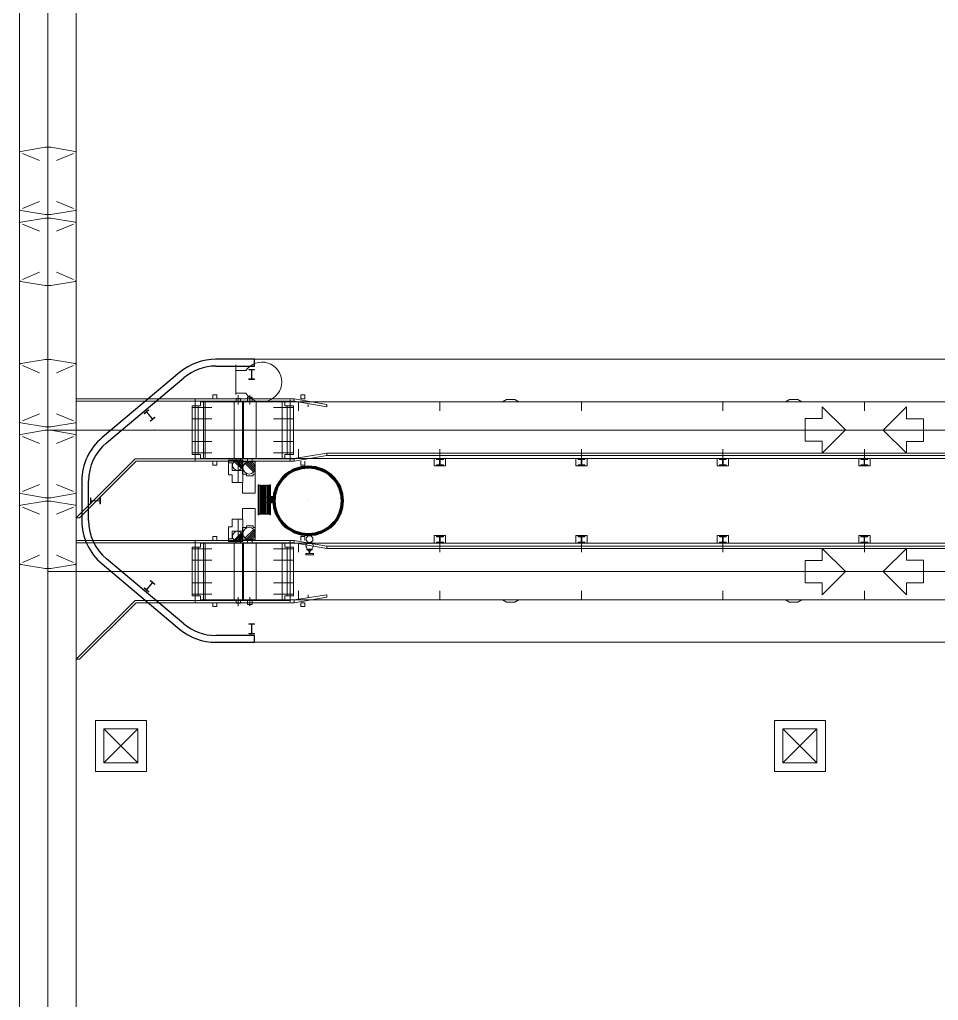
# Model space of a CAD drawing. Header units: metres. Extents: x 1807 to 3745, y 842 to 1968.
# Drawn here: x 3444.9 to 3461.14, y 1371.17 to 1388.5 of the extents above; entities that cross this region are included whole.
import ezdxf

# ---------------------------------------------------------------- set-up
doc = ezdxf.new("R2010")
doc.units = ezdxf.units.M
doc.header["$MEASUREMENT"] = 0
doc.linetypes.add('DGN1', pattern=[7.299439, 0, -7.299439])
doc.layers.add('Level 1', color=7, linetype='Continuous', lineweight=0)

msp = doc.modelspace()

# ---------------------------------------------------------------- linework, layer by layer
at = {"layer": 'Level 1', "color": 7, "linetype": 'Continuous', "lineweight": 0}
for p, q in [((3444.9, 1265.482), (3444.9, 1396.541)), ((3445.9, 1265.482), (3445.9, 1396.541)), ((3445.35, 1386.245), (3444.921, 1386.173)), ((3445.35, 1386.245), (3445.45, 1386.245)), ((3445.45, 1386.245), (3445.879, 1386.173)), ((3444.9, 1386.149), (3444.9, 1385.151)), ((3444.9, 1386.149), (3444.9, 1385.151)), ((3444.95, 1386.138), (3445.25, 1386.011)), ((3445.85, 1386.138), (3445.55, 1386.011)), ((3445.9, 1386.149), (3445.9, 1385.151)), ((3445.401, 1385.651), (3445.399, 1385.649)), ((3445.399, 1385.651), (3445.401, 1385.649)), ((3445.35, 1385.055), (3444.921, 1385.127)), ((3444.95, 1385.162), (3445.25, 1385.289)), ((3445.45, 1385.055), (3445.879, 1385.127)), ((3445.85, 1385.162), (3445.55, 1385.289)), ((3445.35, 1384.995), (3444.921, 1384.923)), ((3445.35, 1385.055), (3445.45, 1385.055)), ((3445.35, 1384.995), (3445.45, 1384.995)), ((3445.401, 1385.026), (3445.399, 1385.024)), ((3445.399, 1385.026), (3445.401, 1385.024)), ((3445.45, 1384.995), (3445.879, 1384.923)), ((3444.9, 1384.899), (3444.9, 1383.901)), ((3444.9, 1384.899), (3444.9, 1383.901)), ((3444.95, 1384.888), (3445.25, 1384.761)), ((3445.85, 1384.888), (3445.55, 1384.761)), ((3445.9, 1384.899), (3445.9, 1383.901)), ((3445.401, 1384.401), (3445.399, 1384.399)), ((3445.399, 1384.401), (3445.401, 1384.399)), ((3444.95, 1383.912), (3445.25, 1384.039)), ((3445.85, 1383.912), (3445.55, 1384.039)), ((3445.35, 1383.805), (3444.921, 1383.877)), ((3445.35, 1383.805), (3445.45, 1383.805)), ((3445.401, 1383.776), (3445.399, 1383.774)), ((3445.399, 1383.776), (3445.401, 1383.774)), ((3445.45, 1383.805), (3445.879, 1383.877)), ((3444.9, 1382.399), (3444.9, 1381.401)), ((3444.9, 1382.399), (3444.9, 1381.401)), ((3445.35, 1382.495), (3444.921, 1382.423)), ((3444.95, 1382.388), (3445.25, 1382.261)), ((3445.35, 1382.495), (3445.45, 1382.495)), ((3445.45, 1382.495), (3445.879, 1382.423)), ((3445.85, 1382.388), (3445.55, 1382.261)), ((3445.9, 1382.399), (3445.9, 1381.401)), ((3448.37, 1382.5), (3473.73, 1382.5)), ((3446.357, 1381.116), (3447.727, 1382.266)), ((3445.401, 1381.901), (3445.399, 1381.899)), ((3445.399, 1381.901), (3445.401, 1381.899)), ((3448.315, 1381.8), (3448.315, 1381.87)), ((3448.315, 1381.87), (3448.385, 1381.87)), ((3448.385, 1381.8), (3448.385, 1381.87)), ((3449.868, 1381.8), (3449.868, 1381.87)), ((3449.868, 1381.87), (3449.938, 1381.87)), ((3449.938, 1381.8), (3449.938, 1381.87)), ((3447.28, 1381.8), (3445.9, 1381.8)), ((3447.28, 1381.76), (3445.9, 1381.76)), ((3448, 1381.8), (3447.28, 1381.8)), ((3448, 1381.76), (3447.28, 1381.76)), ((3447.947, 1381.68), (3447.947, 1380.82)), ((3447.947, 1381.68), (3448.097, 1381.68)), ((3448, 1381.8), (3449.754, 1381.8)), ((3448, 1381.8), (3448, 1380.7)), ((3448, 1381.76), (3449.754, 1381.76)), ((3448.097, 1381.75), (3448.147, 1381.75)), ((3448.097, 1381.68), (3448.097, 1381.75)), ((3473.953, 1381.75), (3448.147, 1381.75)), ((3448.17, 1381.75), (3449.562, 1381.75)), ((3448.689, 1381.76), (3448.839, 1381.76)), ((3448.724, 1381.81), (3448.804, 1381.81)), ((3448.724, 1381.81), (3448.724, 1381.76)), ((3448.804, 1381.81), (3448.804, 1381.76)), ((3448.868, 1381.76), (3449.068, 1381.76)), ((3448.928, 1381.83), (3448.928, 1381.76)), ((3448.928, 1381.83), (3449.008, 1381.83)), ((3449.008, 1381.83), (3449.008, 1381.76)), ((3449.589, 1381.75), (3449.539, 1381.75)), ((3449.589, 1381.68), (3449.589, 1381.75)), ((3449.739, 1381.68), (3449.589, 1381.68)), ((3449.739, 1380.82), (3449.739, 1381.68)), ((3449.754, 1381.76), (3449.754, 1381.8)), ((3450.328, 1381.7), (3449.754, 1381.8)), ((3449.754, 1381.76), (3450.328, 1381.66)), ((3449.828, 1381.75), (3449.828, 1381.59)), ((3449.868, 1381.8), (3449.938, 1381.8)), ((3449.998, 1381.7), (3449.998, 1381.66)), ((3450.328, 1381.66), (3450.328, 1381.7)), ((3452.328, 1381.75), (3452.328, 1381.59)), ((3453.434, 1381.75), (3453.503, 1381.79)), ((3453.653, 1381.79), (3453.503, 1381.79)), ((3453.653, 1381.79), (3453.723, 1381.75)), ((3454.828, 1381.75), (3454.828, 1381.59)), ((3457.328, 1381.75), (3457.328, 1381.59)), ((3458.434, 1381.75), (3458.503, 1381.79)), ((3458.653, 1381.79), (3458.503, 1381.79)), ((3458.653, 1381.79), (3458.723, 1381.75)), ((3459.084, 1381.662), (3459.494, 1381.252)), ((3459.084, 1381.452), (3459.084, 1381.662)), ((3459.828, 1381.75), (3459.828, 1381.59)), ((3444.95, 1381.412), (3445.25, 1381.539)), ((3445.85, 1381.412), (3445.55, 1381.539)), ((3447.947, 1381.65), (3448.297, 1381.65)), ((3449.739, 1381.65), (3449.389, 1381.65)), ((3445.35, 1381.305), (3444.921, 1381.377)), ((3445.45, 1381.305), (3445.879, 1381.377)), ((3447.947, 1381.45), (3448.297, 1381.45)), ((3449.739, 1381.45), (3449.389, 1381.45)), ((3458.784, 1381.052), (3458.784, 1381.452)), ((3458.784, 1381.452), (3459.084, 1381.452)), ((3444.9, 1381.149), (3444.9, 1380.151)), ((3444.9, 1381.149), (3444.9, 1380.151)), ((3445.35, 1381.245), (3444.921, 1381.173)), ((3445.35, 1381.305), (3445.45, 1381.305)), ((3445.35, 1381.245), (3445.45, 1381.245)), ((3445.401, 1381.276), (3445.399, 1381.274)), ((3445.399, 1381.276), (3445.401, 1381.274)), ((3445.399, 1381.249), (3445.401, 1381.251)), ((3445.399, 1381.251), (3445.401, 1381.249)), ((3445.45, 1381.245), (3445.879, 1381.173)), ((3445.9, 1381.149), (3445.9, 1380.151)), ((3447.279, 1381.249), (3447.281, 1381.251)), ((3447.279, 1381.251), (3447.281, 1381.249)), ((3447.947, 1381.25), (3448.297, 1381.25)), ((3449.739, 1381.25), (3449.389, 1381.25)), ((3459.084, 1380.842), (3459.494, 1381.252)), ((3444.95, 1381.138), (3445.25, 1381.011)), ((3445.85, 1381.138), (3445.55, 1381.011)), ((3447.947, 1381.05), (3448.297, 1381.05)), ((3449.739, 1381.05), (3449.389, 1381.05)), ((3458.784, 1381.052), (3459.084, 1381.052)), ((3459.084, 1380.842), (3459.084, 1381.052)), ((3447.947, 1380.85), (3448.297, 1380.85)), ((3447.947, 1380.82), (3448.097, 1380.82)), ((3448.097, 1380.82), (3448.097, 1380.75)), ((3449.739, 1380.85), (3449.389, 1380.85)), ((3449.739, 1380.82), (3449.589, 1380.82)), ((3449.589, 1380.82), (3449.589, 1380.75)), ((3450.328, 1380.84), (3449.754, 1380.75)), ((3449.754, 1380.7), (3450.328, 1380.8)), ((3449.828, 1380.91), (3449.828, 1380.75)), ((3469.918, 1380.84), (3450.328, 1380.84)), ((3450.328, 1380.8), (3450.328, 1380.84)), ((3469.328, 1380.8), (3450.328, 1380.8)), ((3452.328, 1380.91), (3452.328, 1380.75)), ((3454.828, 1380.91), (3454.828, 1380.75)), ((3457.328, 1380.91), (3457.328, 1380.75)), ((3459.828, 1380.91), (3459.828, 1380.75)), ((3445.401, 1380.651), (3445.399, 1380.649)), ((3445.399, 1380.651), (3445.401, 1380.649)), ((3446.94, 1380.74), (3445.9, 1379.7)), ((3446.957, 1380.7), (3445.957, 1379.7)), ((3447.28, 1380.74), (3446.94, 1380.74)), ((3447.28, 1380.7), (3446.957, 1380.7)), ((3448, 1380.74), (3447.28, 1380.74)), ((3448, 1380.7), (3447.28, 1380.7)), ((3448, 1380.74), (3449.754, 1380.74)), ((3448, 1380.7), (3449.754, 1380.7)), ((3448.097, 1380.75), (3448.147, 1380.75)), ((3448.147, 1380.75), (3449.562, 1380.75)), ((3448.315, 1380.7), (3448.315, 1380.63)), ((3448.315, 1380.63), (3448.385, 1380.63)), ((3448.385, 1380.7), (3448.385, 1380.63)), ((3448.844, 1380.72), (3448.594, 1380.72)), ((3448.594, 1380.72), (3448.594, 1380.67)), ((3448.654, 1380.67), (3448.594, 1380.67)), ((3448.654, 1380.67), (3448.654, 1380.538)), ((3448.689, 1380.74), (3448.839, 1380.74)), ((3448.821, 1380.568), (3448.692, 1380.697)), ((3448.833, 1380.586), (3448.709, 1380.709)), ((3448.724, 1380.74), (3448.724, 1380.72)), ((3448.841, 1380.607), (3448.73, 1380.717)), ((3448.844, 1380.634), (3448.757, 1380.72)), ((3449.064, 1380.69), (3448.764, 1380.69)), ((3448.764, 1380.69), (3448.764, 1380.63)), ((3448.836, 1380.63), (3448.764, 1380.63)), ((3448.804, 1380.74), (3448.804, 1380.72)), ((3448.836, 1380.63), (3448.836, 1380.472)), ((3448.844, 1380.72), (3448.844, 1380.538)), ((3448.868, 1380.74), (3449.068, 1380.74)), ((3449.037, 1380.508), (3448.882, 1380.663)), ((3449.051, 1380.529), (3448.903, 1380.677)), ((3448.928, 1380.74), (3448.928, 1380.69)), ((3449.061, 1380.554), (3448.928, 1380.687)), ((3449.064, 1380.587), (3448.961, 1380.69)), ((3449.008, 1380.74), (3449.008, 1380.69)), ((3449.064, 1380.69), (3449.064, 1380.472)), ((3449.589, 1380.75), (3449.539, 1380.75)), ((3473.953, 1380.75), (3449.589, 1380.75)), ((3449.754, 1380.7), (3449.754, 1380.75)), ((3449.868, 1380.7), (3449.868, 1380.63)), ((3449.868, 1380.63), (3449.938, 1380.63)), ((3449.938, 1380.7), (3449.938, 1380.63)), ((3452.228, 1380.616), (3452.228, 1380.75)), ((3452.228, 1380.75), (3452.428, 1380.75)), ((3452.268, 1380.74), (3452.388, 1380.74)), ((3452.268, 1380.74), (3452.268, 1380.73)), ((3452.268, 1380.73), (3452.323, 1380.73)), ((3452.268, 1380.636), (3452.268, 1380.626)), ((3452.268, 1380.636), (3452.323, 1380.636)), ((3452.268, 1380.626), (3452.388, 1380.626)), ((3452.288, 1380.75), (3452.288, 1380.74)), ((3452.323, 1380.73), (3452.323, 1380.636)), ((3452.333, 1380.73), (3452.388, 1380.73)), ((3452.333, 1380.73), (3452.333, 1380.636)), ((3452.333, 1380.636), (3452.388, 1380.636)), ((3452.368, 1380.75), (3452.368, 1380.74)), ((3452.388, 1380.74), (3452.388, 1380.73)), ((3452.388, 1380.636), (3452.388, 1380.626)), ((3452.428, 1380.616), (3452.428, 1380.75)), ((3454.728, 1380.616), (3454.728, 1380.75)), ((3454.728, 1380.75), (3454.928, 1380.75)), ((3454.768, 1380.74), (3454.888, 1380.74)), ((3454.768, 1380.74), (3454.768, 1380.73)), ((3454.768, 1380.73), (3454.823, 1380.73)), ((3454.768, 1380.636), (3454.768, 1380.626)), ((3454.768, 1380.636), (3454.823, 1380.636)), ((3454.768, 1380.626), (3454.888, 1380.626)), ((3454.788, 1380.75), (3454.788, 1380.74)), ((3454.823, 1380.73), (3454.823, 1380.636)), ((3454.833, 1380.73), (3454.888, 1380.73)), ((3454.833, 1380.73), (3454.833, 1380.636)), ((3454.833, 1380.636), (3454.888, 1380.636)), ((3454.868, 1380.75), (3454.868, 1380.74)), ((3454.888, 1380.74), (3454.888, 1380.73)), ((3454.888, 1380.636), (3454.888, 1380.626)), ((3454.928, 1380.616), (3454.928, 1380.75)), ((3457.228, 1380.616), (3457.228, 1380.75)), ((3457.228, 1380.75), (3457.428, 1380.75)), ((3457.268, 1380.74), (3457.388, 1380.74)), ((3457.268, 1380.74), (3457.268, 1380.73)), ((3457.268, 1380.73), (3457.323, 1380.73)), ((3457.268, 1380.636), (3457.268, 1380.626)), ((3457.268, 1380.636), (3457.323, 1380.636)), ((3457.268, 1380.626), (3457.388, 1380.626)), ((3457.288, 1380.75), (3457.288, 1380.74)), ((3457.323, 1380.73), (3457.323, 1380.636)), ((3457.333, 1380.73), (3457.388, 1380.73)), ((3457.333, 1380.73), (3457.333, 1380.636)), ((3457.333, 1380.636), (3457.388, 1380.636)), ((3457.368, 1380.75), (3457.368, 1380.74)), ((3457.388, 1380.74), (3457.388, 1380.73)), ((3457.388, 1380.636), (3457.388, 1380.626)), ((3457.428, 1380.616), (3457.428, 1380.75)), ((3459.728, 1380.616), (3459.728, 1380.75)), ((3459.728, 1380.75), (3459.928, 1380.75)), ((3459.768, 1380.74), (3459.888, 1380.74)), ((3459.768, 1380.74), (3459.768, 1380.73)), ((3459.768, 1380.73), (3459.823, 1380.73)), ((3459.768, 1380.636), (3459.768, 1380.626)), ((3459.768, 1380.636), (3459.823, 1380.636)), ((3459.768, 1380.626), (3459.888, 1380.626)), ((3459.788, 1380.75), (3459.788, 1380.74)), ((3459.823, 1380.73), (3459.823, 1380.636)), ((3459.833, 1380.73), (3459.888, 1380.73)), ((3459.833, 1380.73), (3459.833, 1380.636)), ((3459.833, 1380.636), (3459.888, 1380.636)), ((3459.868, 1380.75), (3459.868, 1380.74)), ((3459.888, 1380.74), (3459.888, 1380.73)), ((3459.888, 1380.636), (3459.888, 1380.626)), ((3459.928, 1380.616), (3459.928, 1380.75)), ((3448.844, 1380.538), (3448.654, 1380.538)), ((3448.908, 1380.472), (3448.836, 1380.472)), ((3448.908, 1380.472), (3448.908, 1380.442)), ((3449.064, 1380.472), (3449.028, 1380.472)), ((3449.028, 1380.472), (3449.028, 1380.442)), ((3452.228, 1380.616), (3452.428, 1380.616)), ((3454.728, 1380.616), (3454.928, 1380.616)), ((3457.228, 1380.616), (3457.428, 1380.616)), ((3459.728, 1380.616), (3459.928, 1380.616)), ((3444.95, 1380.162), (3445.25, 1380.289)), ((3445.85, 1380.162), (3445.55, 1380.289)), ((3446, 1379.65), (3446, 1380.35)), ((3449.028, 1380.442), (3448.908, 1380.442)), ((3445.35, 1380.055), (3444.921, 1380.127)), ((3445.45, 1380.055), (3445.879, 1380.127)), ((3449.13, 1380.264), (3449.13, 1379.774)), ((3449.149, 1380.264), (3449.149, 1379.774)), ((3449.167, 1380.264), (3449.167, 1379.774)), ((3449.186, 1380.264), (3449.186, 1379.774)), ((3449.204, 1380.264), (3449.204, 1379.774)), ((3449.223, 1380.264), (3449.223, 1379.774)), ((3449.241, 1380.261), (3449.241, 1379.774)), ((3449.241, 1380.261), (3449.241, 1379.774)), ((3449.26, 1380.264), (3449.26, 1379.774)), ((3449.278, 1380.264), (3449.278, 1379.774)), ((3449.297, 1380.264), (3449.297, 1379.774)), ((3449.316, 1380.264), (3449.316, 1379.774)), ((3445.35, 1379.995), (3444.921, 1379.923)), ((3445.35, 1380.055), (3445.45, 1380.055)), ((3445.35, 1379.995), (3445.45, 1379.995)), ((3445.401, 1380.026), (3445.399, 1380.024)), ((3445.399, 1380.026), (3445.401, 1380.024)), ((3445.45, 1379.995), (3445.879, 1379.923)), ((3449.999, 1379.999), (3450.001, 1380.001)), ((3449.999, 1380.001), (3450.001, 1379.999)), ((3444.9, 1379.899), (3444.9, 1378.901)), ((3444.9, 1379.899), (3444.9, 1378.901)), ((3444.95, 1379.888), (3445.25, 1379.761)), ((3445.85, 1379.888), (3445.55, 1379.761)), ((3445.9, 1379.899), (3445.9, 1378.901)), ((3445.957, 1379.7), (3445.9, 1379.7)), ((3448.844, 1379.462), (3448.654, 1379.462)), ((3448.654, 1379.33), (3448.654, 1379.462)), ((3448.821, 1379.432), (3448.692, 1379.303)), ((3448.833, 1379.414), (3448.709, 1379.291)), ((3448.836, 1379.37), (3448.836, 1379.528)), ((3448.908, 1379.528), (3448.836, 1379.528)), ((3448.844, 1379.28), (3448.844, 1379.462)), ((3449.037, 1379.492), (3448.882, 1379.338)), ((3449.051, 1379.471), (3448.903, 1379.323)), ((3449.028, 1379.558), (3448.908, 1379.558)), ((3448.908, 1379.528), (3448.908, 1379.558)), ((3449.061, 1379.446), (3448.928, 1379.313)), ((3449.064, 1379.413), (3448.961, 1379.31)), ((3449.028, 1379.528), (3449.028, 1379.558)), ((3449.064, 1379.528), (3449.028, 1379.528)), ((3449.064, 1379.31), (3449.064, 1379.528)), ((3445.401, 1379.401), (3445.399, 1379.399)), ((3445.399, 1379.401), (3445.401, 1379.399)), ((3447.28, 1379.3), (3445.9, 1379.3)), ((3447.28, 1379.26), (3445.9, 1379.26)), ((3448, 1379.3), (3447.28, 1379.3)), ((3448, 1379.26), (3447.28, 1379.26)), ((3448, 1379.3), (3449.754, 1379.3)), ((3448, 1379.3), (3448, 1378.2)), ((3448, 1379.26), (3449.754, 1379.26)), ((3448.097, 1379.25), (3448.147, 1379.25)), ((3448.097, 1379.18), (3448.097, 1379.25)), ((3473.953, 1379.25), (3448.147, 1379.25)), ((3448.315, 1379.3), (3448.315, 1379.37)), ((3448.315, 1379.37), (3448.385, 1379.37)), ((3448.385, 1379.3), (3448.385, 1379.37)), ((3448.654, 1379.33), (3448.594, 1379.33)), ((3448.594, 1379.28), (3448.594, 1379.33)), ((3448.844, 1379.28), (3448.594, 1379.28)), ((3448.689, 1379.26), (3448.839, 1379.26)), ((3448.724, 1379.26), (3448.724, 1379.28)), ((3448.841, 1379.393), (3448.73, 1379.283)), ((3448.844, 1379.367), (3448.757, 1379.28)), ((3448.836, 1379.37), (3448.764, 1379.37)), ((3448.764, 1379.31), (3448.764, 1379.37)), ((3449.064, 1379.31), (3448.764, 1379.31)), ((3448.804, 1379.26), (3448.804, 1379.28)), ((3448.868, 1379.26), (3449.068, 1379.26)), ((3448.928, 1379.26), (3448.928, 1379.31)), ((3449.008, 1379.26), (3449.008, 1379.31)), ((3449.589, 1379.25), (3449.539, 1379.25)), ((3449.589, 1379.18), (3449.589, 1379.25)), ((3449.754, 1379.26), (3449.754, 1379.3)), ((3450.328, 1379.2), (3449.754, 1379.3)), ((3449.754, 1379.26), (3450.328, 1379.16)), ((3449.828, 1379.09), (3449.828, 1379.25)), ((3449.868, 1379.3), (3449.868, 1379.37)), ((3449.868, 1379.37), (3449.938, 1379.37)), ((3449.938, 1379.3), (3449.938, 1379.37)), ((3449.976, 1379.243), (3449.976, 1379.258)), ((3449.985, 1379.261), (3449.985, 1379.277)), ((3450.005, 1379.243), (3450.005, 1379.258)), ((3450.042, 1379.243), (3450.042, 1379.258)), ((3450.062, 1379.277), (3450.062, 1379.261)), ((3450.07, 1379.258), (3450.071, 1379.258)), ((3450.071, 1379.258), (3450.071, 1379.243)), ((3452.228, 1379.384), (3452.228, 1379.25)), ((3452.228, 1379.384), (3452.428, 1379.384)), ((3452.228, 1379.25), (3452.428, 1379.25)), ((3452.268, 1379.374), (3452.388, 1379.374)), ((3452.268, 1379.364), (3452.268, 1379.374)), ((3452.268, 1379.364), (3452.323, 1379.364)), ((3452.268, 1379.27), (3452.323, 1379.27)), ((3452.268, 1379.26), (3452.268, 1379.27)), ((3452.268, 1379.26), (3452.388, 1379.26)), ((3452.288, 1379.25), (3452.288, 1379.26)), ((3452.323, 1379.27), (3452.323, 1379.364)), ((3452.328, 1379.09), (3452.328, 1379.25)), ((3452.333, 1379.364), (3452.388, 1379.364)), ((3452.333, 1379.27), (3452.333, 1379.364)), ((3452.333, 1379.27), (3452.388, 1379.27)), ((3452.368, 1379.25), (3452.368, 1379.26)), ((3452.388, 1379.364), (3452.388, 1379.374)), ((3452.388, 1379.26), (3452.388, 1379.27)), ((3452.428, 1379.384), (3452.428, 1379.25)), ((3454.728, 1379.384), (3454.728, 1379.25)), ((3454.728, 1379.384), (3454.928, 1379.384)), ((3454.728, 1379.25), (3454.928, 1379.25)), ((3454.768, 1379.374), (3454.888, 1379.374)), ((3454.768, 1379.364), (3454.768, 1379.374)), ((3454.768, 1379.364), (3454.823, 1379.364)), ((3454.768, 1379.27), (3454.823, 1379.27)), ((3454.768, 1379.26), (3454.768, 1379.27)), ((3454.768, 1379.26), (3454.888, 1379.26)), ((3454.788, 1379.25), (3454.788, 1379.26)), ((3454.823, 1379.27), (3454.823, 1379.364)), ((3454.828, 1379.09), (3454.828, 1379.25)), ((3454.833, 1379.364), (3454.888, 1379.364)), ((3454.833, 1379.27), (3454.833, 1379.364)), ((3454.833, 1379.27), (3454.888, 1379.27)), ((3454.868, 1379.25), (3454.868, 1379.26)), ((3454.888, 1379.364), (3454.888, 1379.374)), ((3454.888, 1379.26), (3454.888, 1379.27)), ((3454.928, 1379.384), (3454.928, 1379.25)), ((3457.228, 1379.384), (3457.228, 1379.25)), ((3457.228, 1379.384), (3457.428, 1379.384)), ((3457.228, 1379.25), (3457.428, 1379.25)), ((3457.268, 1379.374), (3457.388, 1379.374)), ((3457.268, 1379.364), (3457.268, 1379.374)), ((3457.268, 1379.364), (3457.323, 1379.364)), ((3457.268, 1379.27), (3457.323, 1379.27)), ((3457.268, 1379.26), (3457.268, 1379.27)), ((3457.268, 1379.26), (3457.388, 1379.26)), ((3457.288, 1379.25), (3457.288, 1379.26)), ((3457.323, 1379.27), (3457.323, 1379.364)), ((3457.328, 1379.09), (3457.328, 1379.25)), ((3457.333, 1379.364), (3457.388, 1379.364)), ((3457.333, 1379.27), (3457.333, 1379.364)), ((3457.333, 1379.27), (3457.388, 1379.27)), ((3457.368, 1379.25), (3457.368, 1379.26)), ((3457.388, 1379.364), (3457.388, 1379.374)), ((3457.388, 1379.26), (3457.388, 1379.27)), ((3457.428, 1379.384), (3457.428, 1379.25)), ((3459.728, 1379.384), (3459.728, 1379.25)), ((3459.728, 1379.384), (3459.928, 1379.384)), ((3459.728, 1379.25), (3459.928, 1379.25)), ((3459.768, 1379.374), (3459.888, 1379.374)), ((3459.768, 1379.364), (3459.768, 1379.374)), ((3459.768, 1379.364), (3459.823, 1379.364)), ((3459.768, 1379.27), (3459.823, 1379.27)), ((3459.768, 1379.26), (3459.768, 1379.27)), ((3459.768, 1379.26), (3459.888, 1379.26)), ((3459.788, 1379.25), (3459.788, 1379.26)), ((3459.823, 1379.27), (3459.823, 1379.364)), ((3459.828, 1379.09), (3459.828, 1379.25)), ((3459.833, 1379.364), (3459.888, 1379.364)), ((3459.833, 1379.27), (3459.833, 1379.364)), ((3459.833, 1379.27), (3459.888, 1379.27)), ((3459.868, 1379.25), (3459.868, 1379.26)), ((3459.888, 1379.364), (3459.888, 1379.374)), ((3459.888, 1379.26), (3459.888, 1379.27)), ((3459.928, 1379.384), (3459.928, 1379.25)), ((3447.947, 1378.32), (3447.947, 1379.18)), ((3447.947, 1379.18), (3448.097, 1379.18)), ((3447.947, 1379.15), (3448.297, 1379.15)), ((3449.739, 1379.15), (3449.389, 1379.15)), ((3449.739, 1379.18), (3449.589, 1379.18)), ((3449.739, 1379.18), (3449.739, 1378.32)), ((3450.091, 1379.066), (3449.956, 1379.066)), ((3449.956, 1379.066), (3449.956, 1379.046)), ((3450.071, 1379.143), (3449.976, 1379.143)), ((3449.976, 1379.143), (3449.976, 1379.133)), ((3449.976, 1379.133), (3450.071, 1379.133)), ((3450.046, 1379.133), (3450.001, 1379.133)), ((3450.001, 1379.133), (3450.001, 1379.124)), ((3450.016, 1379.101), (3450.012, 1379.101)), ((3450.013, 1379.121), (3450.013, 1379.133)), ((3450.031, 1379.101), (3450.016, 1379.101)), ((3450.016, 1379.101), (3450.016, 1379.066)), ((3450.016, 1379.066), (3450.031, 1379.066)), ((3450.036, 1379.101), (3450.031, 1379.101)), ((3450.031, 1379.066), (3450.031, 1379.101)), ((3450.034, 1379.121), (3450.034, 1379.133)), ((3450.046, 1379.121), (3450.046, 1379.133)), ((3450.071, 1379.133), (3450.071, 1379.143)), ((3450.091, 1379.046), (3450.091, 1379.066)), ((3469.328, 1379.2), (3450.328, 1379.2)), ((3450.328, 1379.16), (3450.328, 1379.2)), ((3469.918, 1379.16), (3450.328, 1379.16)), ((3459.084, 1379.158), (3459.494, 1378.748)), ((3459.084, 1379.158), (3459.084, 1378.948)), ((3444.95, 1378.912), (3445.25, 1379.039)), ((3445.85, 1378.912), (3445.55, 1379.039)), ((3447.947, 1378.95), (3448.297, 1378.95)), ((3449.739, 1378.95), (3449.389, 1378.95)), ((3449.956, 1379.046), (3450.091, 1379.046)), ((3458.784, 1378.948), (3458.784, 1378.548)), ((3458.784, 1378.948), (3459.084, 1378.948)), ((3445.35, 1378.805), (3444.921, 1378.877)), ((3445.35, 1378.805), (3445.45, 1378.805)), ((3445.401, 1378.776), (3445.399, 1378.774)), ((3445.399, 1378.776), (3445.401, 1378.774)), ((3445.399, 1378.749), (3445.401, 1378.751)), ((3445.399, 1378.751), (3445.401, 1378.749)), ((3445.45, 1378.805), (3445.879, 1378.877)), ((3447.727, 1377.734), (3446.357, 1378.884)), ((3447.279, 1378.749), (3447.281, 1378.751)), ((3447.279, 1378.751), (3447.281, 1378.749)), ((3447.947, 1378.75), (3448.297, 1378.75)), ((3449.739, 1378.75), (3449.389, 1378.75)), ((3459.084, 1378.338), (3459.494, 1378.748)), ((3447.947, 1378.55), (3448.297, 1378.55)), ((3449.739, 1378.55), (3449.389, 1378.55)), ((3458.784, 1378.548), (3459.084, 1378.548)), ((3459.084, 1378.548), (3459.084, 1378.338)), ((3449.828, 1378.25), (3449.828, 1378.41)), ((3452.328, 1378.25), (3452.328, 1378.41)), ((3454.828, 1378.25), (3454.828, 1378.41)), ((3457.328, 1378.25), (3457.328, 1378.41)), ((3459.828, 1378.25), (3459.828, 1378.41)), ((3446.94, 1378.24), (3445.9, 1377.2)), ((3446.957, 1378.2), (3445.957, 1377.2)), ((3447.28, 1378.24), (3446.94, 1378.24)), ((3447.28, 1378.2), (3446.957, 1378.2)), ((3448, 1378.24), (3447.28, 1378.24)), ((3448, 1378.2), (3447.28, 1378.2)), ((3447.947, 1378.35), (3448.297, 1378.35)), ((3447.947, 1378.32), (3448.097, 1378.32)), ((3448, 1378.24), (3449.69, 1378.24)), ((3448, 1378.2), (3449.754, 1378.2)), ((3448.097, 1378.32), (3448.097, 1378.25)), ((3448.097, 1378.25), (3448.147, 1378.25)), ((3473.953, 1378.25), (3448.147, 1378.25)), ((3448.315, 1378.2), (3448.315, 1378.13)), ((3448.385, 1378.2), (3448.385, 1378.13)), ((3448.689, 1378.24), (3448.839, 1378.24)), ((3448.724, 1378.19), (3448.724, 1378.24)), ((3448.804, 1378.19), (3448.804, 1378.24)), ((3448.868, 1378.24), (3449.068, 1378.24)), ((3448.928, 1378.17), (3448.928, 1378.24)), ((3449.008, 1378.17), (3449.008, 1378.24)), ((3449.739, 1378.35), (3449.389, 1378.35)), ((3449.589, 1378.25), (3449.539, 1378.25)), ((3449.739, 1378.32), (3449.589, 1378.32)), ((3449.589, 1378.32), (3449.589, 1378.25)), ((3450.328, 1378.34), (3449.754, 1378.25)), ((3449.754, 1378.2), (3450.328, 1378.3)), ((3449.754, 1378.2), (3449.754, 1378.25)), ((3449.868, 1378.2), (3449.938, 1378.2)), ((3449.868, 1378.2), (3449.868, 1378.13)), ((3449.938, 1378.2), (3449.938, 1378.13)), ((3449.998, 1378.3), (3449.998, 1378.34)), ((3450.328, 1378.3), (3450.328, 1378.34)), ((3453.434, 1378.25), (3453.503, 1378.21)), ((3453.653, 1378.21), (3453.503, 1378.21)), ((3453.653, 1378.21), (3453.723, 1378.25)), ((3458.434, 1378.25), (3458.503, 1378.21)), ((3458.653, 1378.21), (3458.503, 1378.21)), ((3458.653, 1378.21), (3458.723, 1378.25)), ((3448.315, 1378.13), (3448.385, 1378.13)), ((3448.724, 1378.19), (3448.804, 1378.19)), ((3448.928, 1378.17), (3449.008, 1378.17)), ((3449.868, 1378.13), (3449.938, 1378.13)), ((3473.73, 1377.5), (3448.37, 1377.5)), ((3445.957, 1377.2), (3445.9, 1377.2)), ((3447.14, 1376.12), (3446.24, 1376.12)), ((3446.24, 1376.12), (3446.24, 1375.22)), ((3447.14, 1375.22), (3447.14, 1376.12)), ((3459.14, 1376.12), (3458.24, 1376.12)), ((3458.24, 1376.12), (3458.24, 1375.219)), ((3459.14, 1375.219), (3459.14, 1376.12)), ((3446.39, 1375.37), (3446.99, 1375.97)), ((3446.99, 1375.37), (3446.39, 1375.97)), ((3458.39, 1375.37), (3458.99, 1375.969)), ((3458.99, 1375.37), (3458.39, 1375.969)), ((3446.24, 1375.22), (3447.14, 1375.22)), ((3458.24, 1375.219), (3459.14, 1375.219))]:
    msp.add_line(p, q, dxfattribs=at)
at = {"layer": 'Level 1', "color": 7, "linetype": 'Continuous', "lineweight": 0, "ltscale": 4}
for p, q in [((3445.4, 1265.482), (3445.4, 1396.541)), ((3448.764, 1381.7), (3448.764, 1381.864)), ((3448.968, 1381.7), (3448.968, 1381.864)), ((3448.002, 1381.8), (3448.002, 1380.715)), ((3448.057, 1381.68), (3448.057, 1380.82)), ((3448.147, 1381.75), (3448.147, 1380.75)), ((3448.178, 1381.75), (3448.178, 1380.75)), ((3448.689, 1381.75), (3448.689, 1380.75)), ((3448.839, 1381.75), (3448.839, 1380.75)), ((3448.855, 1381.75), (3448.855, 1380.75)), ((3449.081, 1381.75), (3449.081, 1380.75)), ((3449.539, 1380.75), (3449.539, 1381.75)), ((3449.629, 1380.82), (3449.629, 1381.68)), ((3449.684, 1380.7), (3449.684, 1381.785)), ((3460.573, 1381.66), (3460.163, 1381.25)), ((3460.573, 1381.45), (3460.573, 1381.66)), ((3460.873, 1381.45), (3460.573, 1381.45)), ((3460.873, 1381.05), (3460.873, 1381.45)), ((3445.4, 1381.25), (3447.28, 1381.25)), ((3447.28, 1381.25), (3474.82, 1381.25)), ((3460.573, 1380.84), (3460.163, 1381.25)), ((3460.573, 1380.84), (3460.573, 1381.05)), ((3460.873, 1381.05), (3460.573, 1381.05)), ((3448.594, 1380.67), (3448.594, 1380.458)), ((3448.764, 1380.63), (3448.764, 1380.322)), ((3448.654, 1380.458), (3448.594, 1380.458)), ((3448.654, 1380.458), (3448.654, 1380.326)), ((3448.844, 1380.326), (3448.844, 1380.538)), ((3449.064, 1380.134), (3449.064, 1380.472)), ((3448.654, 1380.326), (3448.844, 1380.326)), ((3448.836, 1380.322), (3448.764, 1380.322)), ((3448.836, 1380.322), (3448.836, 1380.134)), ((3448.836, 1380.134), (3449.064, 1380.134)), ((3448.836, 1379.866), (3449.064, 1379.866)), ((3448.836, 1379.678), (3448.836, 1379.866)), ((3449.064, 1379.866), (3449.064, 1379.528)), ((3448.654, 1379.674), (3448.844, 1379.674)), ((3448.654, 1379.542), (3448.654, 1379.674)), ((3448.764, 1379.37), (3448.764, 1379.678)), ((3448.836, 1379.678), (3448.764, 1379.678)), ((3448.844, 1379.674), (3448.844, 1379.462)), ((3448.594, 1379.33), (3448.594, 1379.542)), ((3448.654, 1379.542), (3448.594, 1379.542)), ((3448.002, 1378.2), (3448.002, 1379.285)), ((3448.147, 1378.25), (3448.147, 1379.25)), ((3448.178, 1378.25), (3448.178, 1379.25)), ((3448.689, 1378.25), (3448.689, 1379.25)), ((3448.839, 1378.25), (3448.839, 1379.25)), ((3448.855, 1378.25), (3448.855, 1379.25)), ((3449.081, 1378.25), (3449.081, 1379.25)), ((3449.539, 1379.25), (3449.539, 1378.25)), ((3449.684, 1379.3), (3449.684, 1378.215)), ((3448.057, 1378.32), (3448.057, 1379.18)), ((3449.629, 1379.18), (3449.629, 1378.32)), ((3460.573, 1379.16), (3460.163, 1378.75)), ((3460.573, 1379.16), (3460.573, 1378.95)), ((3460.873, 1378.95), (3460.573, 1378.95)), ((3460.873, 1378.95), (3460.873, 1378.55)), ((3445.4, 1378.75), (3447.28, 1378.75)), ((3447.28, 1378.75), (3474.82, 1378.75)), ((3460.573, 1378.34), (3460.163, 1378.75)), ((3460.573, 1378.55), (3460.573, 1378.34)), ((3460.873, 1378.55), (3460.573, 1378.55)), ((3448.764, 1378.3), (3448.764, 1378.136)), ((3448.968, 1378.3), (3448.968, 1378.136))]:
    msp.add_line(p, q, dxfattribs=at)
at = {"layer": 'Level 1', "color": 7, "linetype": 'Continuous', "lineweight": 30}
for p, q in [((3449.05, 1382.5), (3448.37, 1382.5)), ((3448.37, 1382.38), (3449.05, 1382.38)), ((3449.05, 1382.38), (3449.05, 1382.5)), ((3447.727, 1382.266), (3446.357, 1381.116)), ((3446.434, 1381.024), (3447.804, 1382.174)), ((3446, 1380.35), (3446, 1379.65)), ((3446.12, 1379.65), (3446.12, 1380.35)), ((3449.34, 1380.07), (3449.34, 1379.968)), ((3449.369, 1380.07), (3449.34, 1380.07)), ((3449.34, 1379.968), (3449.369, 1379.968)), ((3449.369, 1379.968), (3449.369, 1380.07)), ((3447.804, 1377.826), (3446.434, 1378.976)), ((3446.357, 1378.884), (3447.727, 1377.734)), ((3449.05, 1377.62), (3448.37, 1377.62)), ((3449.05, 1377.5), (3449.05, 1377.62)), ((3448.37, 1377.5), (3449.05, 1377.5))]:
    msp.add_line(p, q, dxfattribs=at)
at = {"layer": 'Level 1', "color": 7, "linetype": 'Continuous', "lineweight": 13}
for p, q in [((3448.723, 1382.3), (3448.723, 1382.4)), ((3448.723, 1382.4), (3448.723, 1381.877)), ((3448.896, 1382.3), (3448.723, 1382.3)), ((3448.949, 1382.322), (3449.05, 1382.322)), ((3448.949, 1382.314), (3448.949, 1382.322)), ((3448.989, 1382.314), (3448.949, 1382.314)), ((3448.997, 1382.16), (3448.997, 1382.307)), ((3449.002, 1382.307), (3449.002, 1382.16)), ((3449.05, 1382.314), (3449.009, 1382.314)), ((3449.05, 1382.322), (3449.05, 1382.314)), ((3448.949, 1382.144), (3448.949, 1382.152)), ((3448.949, 1382.152), (3448.989, 1382.152)), ((3449.05, 1382.144), (3448.949, 1382.144)), ((3449.009, 1382.152), (3449.05, 1382.152)), ((3449.05, 1382.152), (3449.05, 1382.144)), ((3448.723, 1381.9), (3448.896, 1381.9)), ((3447.177, 1381.609), (3447.1, 1381.543)), ((3447.1, 1381.543), (3447.105, 1381.537)), ((3447.105, 1381.537), (3447.136, 1381.564)), ((3447.147, 1381.563), (3447.241, 1381.45)), ((3447.245, 1381.453), (3447.15, 1381.566)), ((3447.151, 1381.576), (3447.183, 1381.603)), ((3447.183, 1381.603), (3447.177, 1381.609)), ((3447.24, 1381.439), (3447.209, 1381.413)), ((3447.209, 1381.413), (3447.214, 1381.407)), ((3447.214, 1381.407), (3447.292, 1381.472)), ((3447.287, 1381.479), (3447.255, 1381.452)), ((3447.292, 1381.472), (3447.287, 1381.479)), ((3449.114, 1380.284), (3449.114, 1379.754)), ((3449.129, 1380.284), (3449.114, 1380.284)), ((3449.129, 1379.754), (3449.129, 1380.284)), ((3449.319, 1380.284), (3449.319, 1379.754)), ((3449.333, 1380.284), (3449.319, 1380.284)), ((3449.333, 1379.754), (3449.333, 1380.284)), ((3446.15, 1379.949), (3446.15, 1380.051)), ((3446.15, 1380.051), (3446.158, 1380.051)), ((3446.158, 1379.949), (3446.15, 1379.949)), ((3446.158, 1380.051), (3446.158, 1380.01)), ((3446.158, 1379.99), (3446.158, 1379.949)), ((3446.166, 1380.002), (3446.312, 1380.002)), ((3446.312, 1379.998), (3446.166, 1379.998)), ((3446.32, 1380.01), (3446.32, 1380.051)), ((3446.32, 1380.051), (3446.328, 1380.051)), ((3446.32, 1379.949), (3446.32, 1379.99)), ((3446.328, 1379.949), (3446.32, 1379.949)), ((3446.328, 1380.051), (3446.328, 1379.949)), ((3449.114, 1379.754), (3449.129, 1379.754)), ((3449.319, 1379.754), (3449.333, 1379.754)), ((3447.147, 1378.437), (3447.241, 1378.55)), ((3447.245, 1378.547), (3447.15, 1378.434)), ((3447.209, 1378.587), (3447.214, 1378.593)), ((3447.24, 1378.561), (3447.209, 1378.587)), ((3447.214, 1378.593), (3447.292, 1378.528)), ((3447.287, 1378.521), (3447.255, 1378.548)), ((3447.1, 1378.457), (3447.105, 1378.463)), ((3447.177, 1378.391), (3447.1, 1378.457)), ((3447.105, 1378.463), (3447.136, 1378.436)), ((3447.151, 1378.424), (3447.183, 1378.397)), ((3447.183, 1378.397), (3447.177, 1378.391)), ((3447.292, 1378.528), (3447.287, 1378.521)), ((3448.949, 1377.82), (3448.949, 1377.828)), ((3448.949, 1377.828), (3449.05, 1377.828)), ((3448.99, 1377.82), (3448.949, 1377.82)), ((3448.997, 1377.666), (3448.997, 1377.812)), ((3449.002, 1377.812), (3449.002, 1377.666)), ((3449.05, 1377.82), (3449.009, 1377.82)), ((3449.05, 1377.828), (3449.05, 1377.82)), ((3448.949, 1377.65), (3448.949, 1377.658)), ((3448.949, 1377.658), (3448.99, 1377.658)), ((3449.05, 1377.65), (3448.949, 1377.65)), ((3449.009, 1377.658), (3449.05, 1377.658)), ((3449.05, 1377.658), (3449.05, 1377.65)), ((3446.99, 1375.97), (3446.39, 1375.97)), ((3446.39, 1375.97), (3446.39, 1375.37)), ((3446.99, 1375.37), (3446.99, 1375.97)), ((3458.99, 1375.969), (3458.39, 1375.969)), ((3458.39, 1375.969), (3458.39, 1375.37)), ((3458.99, 1375.37), (3458.99, 1375.969)), ((3446.39, 1375.37), (3446.99, 1375.37)), ((3458.39, 1375.37), (3458.99, 1375.37))]:
    msp.add_line(p, q, dxfattribs=at)
at = {"layer": 'Level 1', "color": 7, "linetype": 'DGN1', "lineweight": 0}
for p, q in [((3449.339, 1380.067), (3449.132, 1380.067)), ((3449.339, 1379.971), (3449.132, 1379.971))]:
    msp.add_line(p, q, dxfattribs=at)
at = {"layer": 'Level 1', "color": 7, "linetype": 'Continuous', "lineweight": 0}
for centre, radius in [((3448.753, 1380.629), 0.091), ((3448.955, 1380.581), 0.109), ((3448.753, 1379.371), 0.091), ((3448.955, 1379.419), 0.109)]:
    msp.add_circle(centre, radius, dxfattribs=at)
at = {"layer": 'Level 1', "color": 7, "linetype": 'Continuous', "lineweight": 70}
msp.add_circle((3450, 1380), 0.6, dxfattribs=at)
at = {"layer": 'Level 1', "color": 7, "linetype": 'Continuous', "lineweight": 13}
msp.add_circle((3450.024, 1379.323), 0.06, dxfattribs=at)
at = {"layer": 'Level 1', "color": 7, "linetype": 'Continuous', "lineweight": 0}
for centre, radius, start, end in [((3444.925, 1386.149), 0.025, 99.4624, 180), ((3445.875, 1386.149), 0.025, 360, 80.5376), ((3444.925, 1385.151), 0.025, 180, 260.5378), ((3445.875, 1385.151), 0.025, 279.4622, 360), ((3444.925, 1384.899), 0.025, 99.4624, 180), ((3445.875, 1384.899), 0.025, 360, 80.5376), ((3444.925, 1383.901), 0.025, 180, 260.5378), ((3445.875, 1383.901), 0.025, 279.4622, 360), ((3444.925, 1382.399), 0.025, 99.4624, 180), ((3445.875, 1382.399), 0.025, 360, 80.5376), ((3448.37, 1381.5), 1, 90, 130.0101), ((3444.925, 1381.401), 0.025, 180, 260.5378), ((3445.875, 1381.401), 0.025, 279.4622, 360), ((3444.925, 1381.149), 0.025, 99.4624, 180), ((3445.875, 1381.149), 0.025, 360, 80.5376), ((3447, 1380.35), 1, 130.0105, 180), ((3444.925, 1380.151), 0.025, 180, 260.5378), ((3445.875, 1380.151), 0.025, 279.4622, 360), ((3444.925, 1379.899), 0.025, 99.4624, 180), ((3445.875, 1379.899), 0.025, 360, 80.5376), ((3447, 1379.65), 1, 180, 229.9899), ((3449.99, 1379.212), 0.0339, 113.2427, 208.8427), ((3449.991, 1379.221), 0.04, 68.767, 111.233), ((3449.991, 1379.281), 0.04, 248.767, 291.233), ((3450.024, 1379.191), 0.0701, 74.7036, 105.2964), ((3450.024, 1379.311), 0.0701, 254.7036, 285.2964), ((3450.057, 1379.221), 0.04, 68.767, 111.233), ((3450.057, 1379.281), 0.04, 248.767, 291.233), ((3450.058, 1379.212), 0.0339, 331.1573, 66.7573), ((3449.897, 1379.147), 0.0799, 357.2159, 37.4014), ((3450.007, 1379.123), 0.00618, 166.1244, 346.1244), ((3449.992, 1379.102), 0.0205, 359.2613, 50.134), ((3450.024, 1379.129), 0.0127, 214.4192, 325.5808), ((3450.04, 1379.123), 0.00618, 193.8756, 346.1244), ((3450.056, 1379.102), 0.0205, 129.866, 180.7387), ((3450.151, 1379.147), 0.0799, 142.5986, 182.7841), ((3444.925, 1378.901), 0.025, 180, 260.5378), ((3445.875, 1378.901), 0.025, 279.4622, 360), ((3448.37, 1378.5), 1, 229.9895, 270)]:
    msp.add_arc(centre, radius, start, end, dxfattribs=at)
at = {"layer": 'Level 1', "color": 7, "linetype": 'Continuous', "lineweight": 30}
for centre, radius, start, end in [((3448.37, 1381.5), 1, 90.0003, 130.0096), ((3448.37, 1381.5), 0.88, 90.0003, 130.0096), ((3447, 1380.35), 1, 130.0105, 179.9992), ((3447, 1380.35), 0.88, 130.0105, 179.9992), ((3447, 1379.65), 1, 179.9989, 229.9901), ((3447, 1379.65), 0.88, 179.9989, 229.9901), ((3448.37, 1378.5), 1, 229.9904, 269.9991), ((3448.37, 1378.5), 0.88, 229.9904, 269.9991)]:
    msp.add_arc(centre, radius, start, end, dxfattribs=at)
at = {"layer": 'Level 1', "color": 7, "linetype": 'Continuous', "lineweight": 13}
for centre, radius, start, end in [((3449.183, 1382.1), 0.35, 214.8503, 145.1497), ((3448.989, 1382.307), 0.0076, 0, 90), ((3449.009, 1382.307), 0.0076, 90, 180), ((3448.989, 1382.16), 0.0076, 270, 0), ((3449.009, 1382.16), 0.0076, 180, 270), ((3447.141, 1381.558), 0.0076, 40, 130), ((3447.156, 1381.571), 0.0076, 130, 220), ((3447.235, 1381.445), 0.0076, 310, 40), ((3447.25, 1381.458), 0.0076, 220, 310), ((3446.166, 1380.01), 0.0076, 180, 270), ((3446.166, 1379.99), 0.0076, 90, 180), ((3446.312, 1380.01), 0.0076, 270, 0), ((3446.312, 1379.99), 0.0076, 0, 90), ((3447.235, 1378.555), 0.0076, 320, 50), ((3447.25, 1378.542), 0.0076, 50, 140), ((3447.141, 1378.442), 0.0076, 230, 320), ((3447.156, 1378.429), 0.0076, 140, 230), ((3448.99, 1377.812), 0.0076, 0, 90), ((3449.009, 1377.812), 0.0076, 90, 180), ((3448.99, 1377.666), 0.0076, 270, 0), ((3449.009, 1377.666), 0.0076, 180, 270)]:
    msp.add_arc(centre, radius, start, end, dxfattribs=at)
at = {"layer": 'Level 1', "color": 7, "linetype": 'Continuous', "lineweight": 0, "extrusion": (0, 0, -1)}
for centre, major_axis, ratio in [((3449.139, 1380.257), (0, -0.017), 0.578812), ((3449.158, 1380.257), (0, -0.017), 0.578812), ((3449.176, 1380.257), (0, -0.017), 0.578812), ((3449.195, 1380.257), (0, -0.017), 0.578812), ((3449.213, 1380.257), (0, -0.017), 0.578812), ((3449.232, 1380.257), (0, -0.017), 0.578812), ((3449.251, 1379.781), (0, 0.017), 0.578813), ((3449.269, 1379.781), (0, 0.017), 0.578813), ((3449.288, 1379.781), (0, 0.017), 0.578813), ((3449.306, 1379.781), (0, 0.017), 0.578813)]:
    msp.add_ellipse(centre, major_axis=major_axis, ratio=ratio, start_param=1.981756, end_param=4.478097, dxfattribs=at)
at = {"layer": 'Level 1', "color": 7, "linetype": 'Continuous', "lineweight": 0}
for centre, major_axis, ratio in [((3449.251, 1380.257), (0, 0.017), 0.578812), ((3449.269, 1380.257), (0, 0.017), 0.578812), ((3449.288, 1380.257), (0, 0.017), 0.578812), ((3449.306, 1380.257), (0, 0.017), 0.578812), ((3449.139, 1379.781), (0, -0.017), 0.578813), ((3449.158, 1379.781), (0, -0.017), 0.578813), ((3449.176, 1379.781), (0, -0.017), 0.578813), ((3449.195, 1379.781), (0, -0.017), 0.578813), ((3449.213, 1379.781), (0, -0.017), 0.578813), ((3449.232, 1379.781), (0, -0.017), 0.578813)]:
    msp.add_ellipse(centre, major_axis=major_axis, ratio=ratio, start_param=5.123349, end_param=7.619689, dxfattribs=at)

doc.saveas('drawing.dxf')
